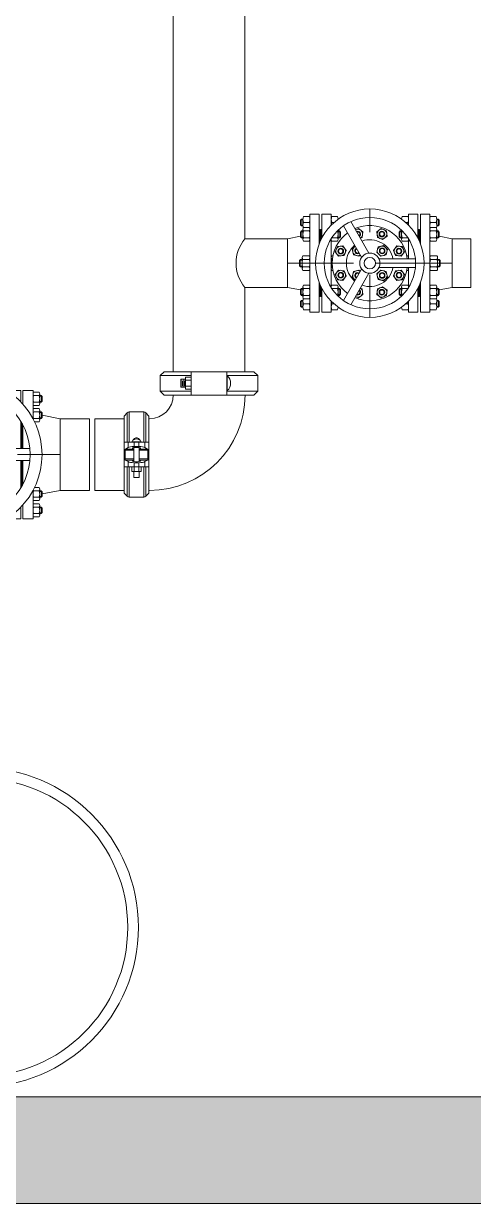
# Model space of a CAD drawing. Header units: millimetres. Extents: x 2085 to 2829, y 1347 to 1643.
# Drawn here: x 2158.811 to 2159.864, y 1602.838 to 1605.603 of the extents above; entities that cross this region are included whole.
import ezdxf

# ---------------------------------------------------------------- set-up
doc = ezdxf.new("R2010")
doc.units = ezdxf.units.MM
doc.linetypes.add('CENTER', pattern=[2, 1.25, -0.25, 0.25, -0.25])
doc.layers.get('0').update_dxf_attribs({"color": 251, "lineweight": 9})
for name, color, linetype, lineweight in [('00-GTI-Acoples', 251, 'Continuous', 13), ('A-BARANDAS', 251, 'Continuous', 9), ('A-ESTRUCTURA-HATCH', 251, 'Continuous', 13), ('A-ESTRUCTURA-PLACAS', 251, 'Continuous', 13), ('A-MUROS', 251, 'Continuous', 9), ('A-SANITARIOS', 251, 'Continuous', 13), ('ACCESORIOS Y VALVULAS', 251, 'Continuous', 13), ('EJES', 251, 'CENTER', 13)]:
    doc.layers.add(name, color=color, linetype=linetype, lineweight=lineweight)

# ---------------------------------------------------------------- blocks, each defined once
blk = doc.blocks.new('estructuras sotano 1')
at = {"layer": 'A-ESTRUCTURA-HATCH'}
h = blk.add_hatch(color=256, dxfattribs=at)
h.dxf.hatch_style = 1
h.paths.add_polyline_path([(18.94, 5.25), (19.19, 5.25), (19.19, 4.55), (18.94, 4.55)])
h.paths.add_polyline_path([(26.15, 5.25), (26.4, 5.25), (26.4, 4.55), (26.15, 4.55)])
h.paths.add_polyline_path([(26.15, 11.95), (26.4, 11.95), (26.4, 11.25), (26.15, 11.25)])
h.paths.add_polyline_path([(18.89, 11.95), (19.19, 11.95), (19.19, 11.25), (18.89, 11.25)])
h.paths.add_polyline_path([(11.43, 5.25), (11.98, 5.25), (11.98, 4.55), (11.43, 4.55)])
h.paths.add_polyline_path([(11.43, 11.95), (11.98, 11.95), (11.98, 11.25), (11.43, 11.25)])
h.paths.add_polyline_path([(4.22, 5.25), (4.47, 5.25), (4.47, 4.55), (4.22, 4.55)])
h.paths.add_polyline_path([(4.22, 11.95), (4.47, 11.95), (4.47, 11.25), (4.22, 11.25)])
h.paths.add_polyline_path([(18.89, 0.2499), (0, 0.25), (0, 0), (18.89, 0.0001)])
h.paths.add_polyline_path([(27.49, 0.25), (18.94, 0.25), (18.94, 0.0003), (27.49, 0.0004)])
h.paths.add_polyline_path([(15.265, 11.2494), (15.265, 13.45), (17.215, 13.4501), (17.215, 13.6), (15.015, 13.6), (15.015, 11.2494)])
h.paths.add_polyline_path([(19.165, 16.45), (18.94, 16.45), (15.015, 16.45), (15.015, 16.25), (18.915, 16.25), (18.915, 13.3), (19.165, 13.3)])
h.paths.add_polyline_path([(16.265, 11.3994), (17.2149, 11.3994), (17.2149, 11.2494), (16.265, 11.2494)], flags=17)
at = {"layer": 'A-ESTRUCTURA-PLACAS'}
blk.add_lwpolyline([(18.89, 0.2499), (0, 0.25), (0, 0), (18.89, 0.0001)], close=True, dxfattribs=at)
blk = doc.blocks.new('A$C59BA0E3C')
at = {"layer": 'A-BARANDAS', "ltscale": 0.5}
for points in [[(-0.3756, 0.4242), (-0.3756, 0.0004)], [(-0.3506, 0.4242), (-0.3506, 0.0004)], [(0.3494, 0.4242), (0.3494, 0.0004)], [(0.3744, 0.4242), (0.3744, 0.0004)]]:
    blk.add_lwpolyline(points, dxfattribs=at)
for radius in [0.375, 0.35]:
    blk.add_arc((-0.0006, 0.4242), radius, 0, 180, dxfattribs=at)
blk = doc.blocks.new('GATE VALVE 6 PLANTA')
at = {"layer": 'A-SANITARIOS', "linetype": 'CENTER'}
for p, q in [((0, -178), (0, 178)), ((-220.7, 0), (220.7, 0))]:
    blk.add_line(p, q, dxfattribs=at)
at = {"layer": 'A-SANITARIOS'}
for p, q in [((-172.8, 138.3), (-176.7, 138.3)), ((-176.7, 138.3), (-176.7, 123)), ((-172.8, 142.2), (-172.8, 119.1)), ((-158.4, 146), (-171.5, 146)), ((-171.5, 138.3), (-158.4, 138.3)), ((-133.4, 150.4), (-157.1, 150.4)), ((-157.1, 150.4), (-157.1, 83.7)), ((-157.1, 142.2), (-157.1, 119.1)), ((-133.4, 117.8), (-133.4, 150.4)), ((133.4, 117.8), (133.4, 150.4)), ((133.4, 150.4), (157.1, 150.4)), ((157.1, 150.4), (157.1, 83.7)), ((157.1, 142.2), (157.1, 119.1)), ((158.4, 146), (171.5, 146)), ((171.5, 138.3), (158.4, 138.3)), ((172.8, 142.2), (172.8, 119.1)), ((172.8, 138.3), (176.7, 138.3)), ((176.7, 138.3), (176.7, 123)), ((-172.8, 136.7), (-178.3, 136.7)), ((-178.3, 136.7), (-178.3, 124.6)), ((-172.8, 124.6), (-178.3, 124.6)), ((-172.8, 123), (-176.7, 123)), ((-171.5, 123), (-158.4, 123)), ((-158.4, 115.3), (-171.5, 115.3)), ((-96.2, 115.3), (-90.1, 115.3)), ((-88.8, 121.1), (-88.8, 119.1)), ((88.8, 121.1), (88.8, 119.1)), ((96.2, 115.3), (90.1, 115.3)), ((171.5, 123), (158.4, 123)), ((158.4, 115.3), (171.5, 115.3)), ((172.8, 136.7), (178.3, 136.7)), ((172.8, 124.6), (178.3, 124.6)), ((172.8, 123), (176.7, 123)), ((178.3, 136.7), (178.3, 124.6)), ((-178.3, 92), (-220.7, 84)), ((-220.7, 84), (-220.7, -84)), ((-172.8, 98.4), (-178.3, 98.4)), ((-178.3, 98.4), (-178.3, 86.3)), ((-172.8, 86.3), (-178.3, 86.3)), ((-172.8, 100.1), (-176.7, 100.1)), ((-176.7, 100.1), (-176.7, 84.7)), ((-172.8, 84.7), (-176.7, 84.7)), ((-172.8, 103.9), (-172.8, 80.9)), ((-158.4, 107.7), (-171.5, 107.7)), ((-171.5, 100.1), (-158.4, 100.1)), ((-171.5, 84.7), (-158.4, 84.7)), ((-157.1, 103.9), (-157.1, 83.7)), ((-104.5, 103.9), (-104.5, 80.9)), ((-103.2, 107.7), (-90.1, 107.7)), ((-90.1, 100.1), (-103.2, 100.1)), ((-90.1, 84.7), (-103.2, 84.7)), ((-88.8, 103.9), (-88.8, 80.9)), ((-88.8, 100.1), (-84.9, 100.1)), ((-88.8, 98.4), (-83.2, 98.4)), ((-88.8, 86.3), (-83.2, 86.3)), ((-88.8, 84.7), (-84.9, 84.7)), ((-84.9, 100.1), (-84.9, 84.7)), ((-83.2, 98.4), (-83.2, 86.3)), ((88.8, 98.4), (83.2, 98.4)), ((83.2, 98.4), (83.2, 86.3)), ((88.8, 86.3), (83.2, 86.3)), ((88.8, 100.1), (84.9, 100.1)), ((84.9, 100.1), (84.9, 84.7)), ((88.8, 84.7), (84.9, 84.7)), ((88.8, 103.9), (88.8, 80.9)), ((103.2, 107.7), (90.1, 107.7)), ((90.1, 100.1), (103.2, 100.1)), ((90.1, 84.7), (103.2, 84.7)), ((104.5, 103.9), (104.5, 80.9)), ((157.1, 103.9), (157.1, 83.7)), ((158.4, 107.7), (171.5, 107.7)), ((171.5, 100.1), (158.4, 100.1)), ((171.5, 84.7), (158.4, 84.7)), ((172.8, 103.9), (172.8, 80.9)), ((172.8, 100.1), (176.7, 100.1)), ((172.8, 98.4), (178.3, 98.4)), ((172.8, 86.3), (178.3, 86.3)), ((172.8, 84.7), (176.7, 84.7)), ((176.7, 100.1), (176.7, 84.7)), ((178.3, 98.4), (178.3, 86.3)), ((178.3, 92), (220.7, 84)), ((220.7, 84), (220.7, -84)), ((-160.7, 77), (-171.5, 77)), ((-133.4, 13.9), (-133.4, 68.9)), ((-103.2, 77), (-90.1, 77)), ((103.2, 77), (90.1, 77)), ((133.4, -68.9), (133.4, 68.9)), ((160.5, 77), (171.5, 77)), ((-101.4, 15.3), (-88.3, 15.3)), ((103.2, 15.3), (102.4, 15.3)), ((104.5, 11.5), (104.5, -11.5)), ((-133.4, -68.9), (-133.4, -13.9)), ((-101.4, -15.3), (-88.3, -15.3)), ((103.2, -15.3), (102.4, -15.3)), ((-172.8, -103.9), (-172.8, -80.9)), ((-160.5, -77), (-171.5, -77)), ((-104.5, -103.9), (-104.5, -80.9)), ((-103.2, -77), (-90.1, -77)), ((-88.8, -103.9), (-88.8, -80.9)), ((88.8, -103.9), (88.8, -80.9)), ((103.2, -77), (90.1, -77)), ((104.5, -103.9), (104.5, -80.9)), ((160.5, -77), (171.5, -77)), ((172.8, -103.9), (172.8, -80.9)), ((-178.3, -92), (-220.7, -84)), ((-172.8, -86.3), (-178.3, -86.3)), ((-178.3, -98.4), (-178.3, -86.3)), ((-172.8, -98.4), (-178.3, -98.4)), ((-172.8, -84.7), (-176.7, -84.7)), ((-176.7, -100.1), (-176.7, -84.7)), ((-172.8, -100.1), (-176.7, -100.1)), ((-172.7, -100.1), (-159.6, -100.1)), ((-171.5, -84.7), (-158.4, -84.7)), ((-158.4, -107.7), (-171.5, -107.7)), ((-157.1, -107.9), (-158.3, -107.6)), ((-157.1, -83.7), (-157.1, -150.4)), ((-157.1, -103.9), (-157.1, -83.7)), ((-90.1, -84.7), (-103.2, -84.7)), ((-90.1, -100.1), (-103.2, -100.1)), ((-103.2, -107.7), (-90.1, -107.7)), ((-88.8, -84.7), (-84.9, -84.7)), ((-88.8, -86.3), (-83.2, -86.3)), ((-88.8, -98.4), (-83.2, -98.4)), ((-88.8, -100.1), (-84.9, -100.1)), ((-84.9, -100.1), (-84.9, -84.7)), ((-83.2, -98.4), (-83.2, -86.3)), ((88.8, -86.3), (83.2, -86.3)), ((83.2, -98.4), (83.2, -86.3)), ((88.8, -98.4), (83.2, -98.4)), ((88.8, -84.7), (84.9, -84.7)), ((84.9, -100.1), (84.9, -84.7)), ((88.8, -100.1), (84.9, -100.1)), ((90.1, -84.7), (103.2, -84.7)), ((90.1, -100.1), (103.2, -100.1)), ((103.2, -107.7), (90.1, -107.7)), ((157.1, -83.7), (157.1, -150.4)), ((157.1, -103.9), (157.1, -83.7)), ((157.1, -107.9), (158.3, -107.6)), ((171.5, -84.7), (158.4, -84.7)), ((158.4, -107.7), (171.5, -107.7)), ((172.7, -100.1), (159.6, -100.1)), ((172.8, -84.7), (176.7, -84.7)), ((172.8, -86.3), (178.3, -86.3)), ((172.8, -98.4), (178.3, -98.4)), ((172.8, -100.1), (176.7, -100.1)), ((176.7, -100.1), (176.7, -84.7)), ((178.3, -92), (220.7, -84)), ((178.3, -98.4), (178.3, -86.3)), ((-172.8, -124.6), (-178.3, -124.6)), ((-178.3, -136.7), (-178.3, -124.6)), ((-172.8, -136.7), (-178.3, -136.7)), ((-172.8, -123), (-176.7, -123)), ((-176.7, -138.3), (-176.7, -123)), ((-172.8, -142.2), (-172.8, -119.1)), ((-158.4, -115.3), (-171.5, -115.3)), ((-171.5, -123), (-158.4, -123)), ((-157.1, -142.2), (-157.1, -119.1)), ((-133.4, -150.4), (-133.4, -117.8)), ((-96.2, -115.3), (-90.3, -115.3)), ((-89, -120.9), (-89, -119.1)), ((89, -120.9), (89, -119.1)), ((96.2, -115.3), (90.3, -115.3)), ((133.4, -150.4), (133.4, -117.8)), ((157.1, -142.2), (157.1, -119.1)), ((158.4, -115.3), (171.5, -115.3)), ((171.5, -123), (158.4, -123)), ((172.8, -142.2), (172.8, -119.1)), ((172.8, -123), (176.7, -123)), ((172.8, -124.6), (178.3, -124.6)), ((172.8, -136.7), (178.3, -136.7)), ((176.7, -138.3), (176.7, -123)), ((178.3, -136.7), (178.3, -124.6)), ((-172.8, -138.3), (-176.7, -138.3)), ((-171.5, -138.3), (-158.4, -138.3)), ((-158.4, -146), (-171.5, -146)), ((-157.1, -150.4), (-133.4, -150.4)), ((-128.1, -150.4), (-104.5, -150.4)), ((128.1, -150.4), (104.5, -150.4)), ((157.1, -150.4), (133.4, -150.4)), ((171.5, -138.3), (158.4, -138.3)), ((158.4, -146), (171.5, -146)), ((172.8, -138.3), (176.7, -138.3))]:
    blk.add_line(p, q, dxfattribs=at)
at = {"layer": 'A-SANITARIOS', "linetype": 'Continuous'}
for p, q in [((-131.7, 0), (-129.9, 0)), ((131.7, 0), (129.9, 0))]:
    blk.add_line(p, q, dxfattribs=at)
at = {"layer": 'A-SANITARIOS'}
for points in [[(-104.5, 144.1), (-104.5, 150.4), (-128.1, 150.4), (-128.1, 123.5)], [(104.5, 144.1), (104.5, 150.4), (128.1, 150.4), (128.1, 123.5)], [(-0.1, 27.7), (62.7, 136.4)], [(86.8, 122.5), (24, 13.8)], [(-158.3, 107.6), (-157.1, 107.9)], [(-104.5, 13.9), (-104.5, 107.8)], [(104.5, -107.8), (104.5, 107.8)], [(-131.7, 13.9), (-131.7, 72.2)], [(-129.9, 13.9), (-129.9, 75.3)], [(-128.1, 78.3), (-128.1, 13.9)], [(128.1, 78.3), (128.1, -78.3)], [(129.9, -75.3), (129.9, 75.3)], [(131.7, -72.2), (131.7, 72.2)], [(-149.5, 13.9), (-23.9, 13.9)], [(-23.9, -13.9), (-149.5, -13.9)], [(-131.7, -72.2), (-131.7, -13.9)], [(-129.9, -75.3), (-129.9, -13.9)], [(-128.1, -13.9), (-128.1, -78.3)], [(-104.5, -107.8), (-104.5, -13.9)], [(24, -13.8), (86.8, -122.5)], [(62.7, -136.4), (-0.1, -27.7)], [(-128.1, -123.5), (-128.1, -150.4)], [(128.1, -123.5), (128.1, -150.4)], [(-104.5, -150.4), (-104.5, -144.1)], [(104.5, -150.4), (104.5, -144.1)]]:
    blk.add_lwpolyline(points, dxfattribs=at)
at = {"layer": 'A-SANITARIOS', "linetype": 'Continuous'}
for points in [[(-18.7, 85.3), (-30.9, 94.6), (-45.1, 88.8), (-47.1, 73.5), (-34.9, 64.2), (-20.7, 70.1)], [(-73.5, 47.1), (-88.8, 45.1), (-94.6, 30.9), (-85.3, 18.7), (-70.1, 20.7), (-64.2, 34.9)], [(-22.7, 44.4), (-37.6, 48.4), (-48.4, 37.6), (-44.4, 22.7), (-29.6, 18.8), (-18.8, 29.6)], [(85.3, 18.7), (94.6, 30.9), (88.8, 45.1), (73.5, 47.1), (64.2, 34.9), (70.1, 20.7)], [(-85.3, -18.7), (-94.6, -30.9), (-88.8, -45.1), (-73.5, -47.1), (-64.2, -34.9), (-70.1, -20.7)], [(-44.4, -22.7), (-48.4, -37.6), (-37.6, -48.4), (-22.7, -44.4), (-18.8, -29.6), (-29.6, -18.8)], [(73.5, -47.1), (88.8, -45.1), (94.6, -30.9), (85.3, -18.7), (70.1, -20.7), (64.2, -34.9)], [(-47.1, -73.5), (-45.1, -88.8), (-30.9, -94.6), (-18.7, -85.3), (-20.7, -70.1), (-34.9, -64.2)]]:
    blk.add_lwpolyline(points, close=True, dxfattribs=at)
for points in [[(37.1, 92.1), (30.9, 94.6), (18.7, 85.3), (20.7, 70.1), (23.7, 68.9)], [(27.9, 20.5), (29.6, 18.8), (44.4, 22.7), (48.4, 37.6), (41.7, 44.3)], [(41.7, -44.3), (48.4, -37.6), (44.4, -22.7), (29.6, -18.8), (27.9, -20.5)], [(23.7, -68.9), (20.7, -70.1), (18.7, -85.3), (30.9, -94.6), (37.1, -92.1)]]:
    blk.add_lwpolyline(points, dxfattribs=at)
for centre, radius in [((0, 0), 178), ((0, 0), 150.1), ((-32.9, 79.4), 13.3), ((-32.9, 79.4), 7.67), ((-32.9, 79.4), 6.04), ((-79.4, 32.9), 13.3), ((-79.4, 32.9), 7.67), ((-79.4, 32.9), 6.04), ((-33.6, 33.6), 13.3), ((-33.6, 33.6), 7.67), ((-33.6, 33.6), 6.04), ((0, 0), 27.7), ((79.4, 32.9), 13.3), ((79.4, 32.9), 7.67), ((79.4, 32.9), 6.04), ((0, 0), 15.8), ((-79.4, -32.9), 13.3), ((-79.4, -32.9), 7.67), ((-79.4, -32.9), 6.04), ((-33.6, -33.6), 13.3), ((-33.6, -33.6), 7.67), ((-33.6, -33.6), 6.04), ((79.4, -32.9), 13.3), ((79.4, -32.9), 7.67), ((79.4, -32.9), 6.04), ((-32.9, -79.4), 13.3), ((-32.9, -79.4), 7.67), ((-32.9, -79.4), 6.04)]:
    blk.add_circle(centre, radius, dxfattribs=at)
at = {"layer": 'A-SANITARIOS'}
for centre, radius, start, end in [((-166.5, 142.2), 6.25, 142.1211, 217.8789), ((-149.8, 130.7), 23, 160.5288, 199.4712), ((-163.3, 142.2), 6.25, 322.1211, 37.8789), ((-180.1, 130.7), 23, 340.5288, 19.4712), ((163.3, 142.2), 6.25, 142.1211, 217.8789), ((180.1, 130.7), 23, 160.5288, 199.4712), ((166.5, 142.2), 6.25, 322.1211, 37.8789), ((149.8, 130.7), 23, 340.5288, 19.4712), ((-166.5, 119.1), 6.25, 142.1211, 217.8789), ((-163.3, 119.1), 6.25, 322.1211, 37.8789), ((-95, 119.1), 6.25, 322.1211, 16.4794), ((95, 119.1), 6.25, 163.5206, 217.8789), ((163.3, 119.1), 6.25, 142.1211, 217.8789), ((166.5, 119.1), 6.25, 322.1211, 37.8789), ((-166.5, 103.9), 6.25, 142.1211, 217.8789), ((-149.8, 92.4), 23, 160.5288, 199.4712), ((-166.5, 80.9), 6.25, 142.1211, 217.8789), ((-163.3, 103.9), 6.25, 322.1211, 37.8789), ((-180.1, 92.4), 23, 340.5288, 19.4712), ((-163.3, 80.9), 6.25, 20.0188, 37.8789), ((-98.2, 103.9), 6.25, 142.1211, 217.8789), ((-81.5, 92.4), 23, 160.5288, 199.4712), ((-98.2, 80.9), 6.25, 142.1211, 217.8789), ((-95, 103.9), 6.25, 322.1211, 37.8789), ((-111.8, 92.4), 23, 340.5288, 19.4712), ((-95, 80.9), 6.25, 322.1211, 37.8789), ((95, 103.9), 6.25, 142.1211, 217.8789), ((111.8, 92.4), 23, 160.5288, 199.4712), ((95, 80.9), 6.25, 142.1211, 217.8789), ((98.2, 103.9), 6.25, 322.1211, 37.8789), ((81.5, 92.4), 23, 340.5288, 19.4712), ((98.2, 80.9), 6.25, 322.1211, 37.8789), ((163.3, 103.9), 6.25, 142.1211, 217.8789), ((180.1, 92.4), 23, 160.5288, 199.4712), ((163.3, 80.9), 6.25, 142.1211, 159.9812), ((166.5, 103.9), 6.25, 322.1211, 37.8789), ((149.8, 92.4), 23, 340.5288, 19.4712), ((166.5, 80.9), 6.25, 322.1211, 37.8789), ((-96.5, 11.5), 6.25, 142.1211, 157.2418), ((-93.3, 11.5), 6.25, 22.7582, 37.8789), ((98.2, 11.5), 6.25, 322.1211, 37.8789), ((81.5, 0), 23, 340.5288, 19.4712), ((-96.5, -11.5), 6.25, 202.7582, 217.8789), ((-93.3, -11.5), 6.25, 322.1211, 337.2418), ((98.2, -11.5), 6.25, 322.1211, 37.8789), ((-166.5, -80.9), 6.25, 142.1211, 217.8789), ((-98.2, -80.9), 6.25, 142.1211, 217.8789), ((-95, -80.9), 6.25, 322.1211, 37.8789), ((95, -80.9), 6.25, 142.1211, 217.8789), ((98.2, -80.9), 6.25, 322.1211, 37.8789), ((166.5, -80.9), 6.25, 322.1211, 37.8789), ((-149.8, -92.4), 23, 160.5288, 199.4712), ((-166.5, -103.9), 6.25, 142.1211, 217.8789), ((-163.3, -80.9), 6.25, 322.1211, 339.9812), ((-180.1, -92.4), 23, 340.5288, 19.4712), ((-163.3, -103.9), 6.25, 322.1211, 37.8789), ((-81.5, -92.4), 23, 160.5288, 199.4712), ((-98.2, -103.9), 6.25, 142.1211, 217.8789), ((-111.8, -92.4), 23, 340.5288, 19.4712), ((-95, -103.9), 6.25, 322.1211, 37.8789), ((111.8, -92.4), 23, 160.5288, 199.4712), ((95, -103.9), 6.25, 142.1211, 217.8789), ((81.5, -92.4), 23, 340.5288, 19.4712), ((98.2, -103.9), 6.25, 322.1211, 37.8789), ((180.1, -92.4), 23, 160.5288, 199.4712), ((163.3, -103.9), 6.25, 142.1211, 217.8789), ((163.3, -80.9), 6.25, 200.0188, 217.8789), ((149.8, -92.4), 23, 340.5288, 19.4712), ((166.5, -103.9), 6.25, 322.1211, 37.8789), ((-166.5, -119.1), 6.25, 142.1211, 217.8789), ((-149.8, -130.7), 23, 160.5288, 199.4712), ((-163.3, -119.1), 6.25, 322.1211, 37.8789), ((-180.1, -130.7), 23, 340.5288, 19.4712), ((-95.3, -119.1), 6.25, 344.9642, 37.8789), ((95.3, -119.1), 6.25, 142.1211, 195.0358), ((163.3, -119.1), 6.25, 142.1211, 217.8789), ((180.1, -130.7), 23, 160.5288, 199.4712), ((166.5, -119.1), 6.25, 322.1211, 37.8789), ((149.8, -130.7), 23, 340.5288, 19.4712), ((-166.5, -142.2), 6.25, 142.1211, 217.8789), ((-163.3, -142.2), 6.25, 322.1211, 37.8789), ((163.3, -142.2), 6.25, 142.1211, 217.8789), ((166.5, -142.2), 6.25, 322.1211, 37.8789)]:
    blk.add_arc(centre, radius, start, end, dxfattribs=at)
at = {"layer": 'A-SANITARIOS', "linetype": 'Continuous'}
for centre, radius, start, end in [((0, 0), 125.8, 66.3566, 131.4219), ((0, 0), 102.9, 67.7807, 171.7522), ((32.9, 79.4), 13.3, 71.7517, 228.2483), ((32.9, 79.4), 7.67, 80.6567, 219.3433), ((32.9, 79.4), 6.04, 86.6452, 213.3548), ((0, 0), 125.8, 48.5781, 53.6434), ((0, 0), 64.2, 72.5334, 167.4666), ((0, 0), 103.5, 308.2383, 51.7617), ((33.6, 33.6), 13.3, 247.0629, 52.9371), ((33.6, 33.6), 7.67, 252.2965, 47.7035), ((33.6, 33.6), 6.04, 255.7086, 44.2914), ((0, 0), 64.2, 312.5334, 47.4666), ((0, 0.1), 102.9, 188.2249, 292.2044), ((0, 0), 64.2, 192.5334, 287.4666), ((33.6, -33.6), 13.3, 307.0629, 112.9371), ((33.6, -33.6), 7.67, 312.2965, 107.7035), ((33.6, -33.6), 6.04, 315.7086, 104.2914), ((32.9, -79.4), 13.3, 131.7517, 288.2483), ((32.9, -79.4), 7.67, 140.6567, 279.3433), ((32.9, -79.4), 6.04, 146.6452, 273.3548), ((0, 0), 125.8, 228.5781, 293.6434), ((0, 0), 125.8, 306.3566, 311.4219)]:
    blk.add_arc(centre, radius, start, end, dxfattribs=at)
at = {"layer": 'A-SANITARIOS', "linetype": 'CENTER', "ltscale": 3}
blk.add_arc((0, 0), 86, 189.3239, 290.6761, dxfattribs=at)
blk = doc.blocks.new('A$C6654a9ea')
at = {"layer": '00-GTI-Acoples', "linetype": 'Continuous', "lineweight": 0, "extrusion": (-7.50251e-16, -1, 2.22045e-16)}
for p, q in [((-28.6, 90.2), (-21.8, 97.8)), ((-28.6, 28.7), (-28.6, 90.2)), ((-17.1, 28.7), (-17.1, 99.9)), ((-17.1, 99.9), (17.1, 99.9)), ((17.1, 28.7), (17.1, 99.9)), ((28.6, 90.2), (21.8, 97.8)), ((28.6, 28.7), (28.6, 90.2)), ((-28.6, 28.7), (-19.8, 28.7)), ((-28.6, -28.7), (-28.6, 28.7)), ((-19.8, 28.7), (-19.8, 16.6)), ((-19.8, 28.7), (-5.8, 28.7)), ((-5.8, 19), (-5.8, 28.7)), ((-5.8, 28.7), (5.8, 28.7)), ((5.8, 28.7), (5.8, 19)), ((5.8, 28.7), (19.8, 28.7)), ((19.8, 16.6), (19.8, 28.7)), ((19.8, 28.7), (28.6, 28.7)), ((28.6, -28.7), (28.6, 28.7)), ((-26.5, -10.1), (-26.5, 10.1)), ((-25.5, 13), (-19.8, 16.6)), ((-5.8, 19), (5.8, 19)), ((2.3, 16.9), (-2.3, 16.9)), ((19.8, 16.6), (25.5, 13)), ((26.5, 10.1), (26.5, -10.1)), ((-19.8, -16.6), (-25.5, -13)), ((-19.8, -16.6), (-19.8, -28.7)), ((5.8, -19), (-5.8, -19)), ((-5.8, -28.7), (-5.8, -19)), ((-2.3, -16.9), (2.3, -16.9)), ((5.8, -19), (5.8, -28.7)), ((25.5, -13), (19.8, -16.6)), ((19.8, -28.7), (19.8, -16.6)), ((-19.8, -28.7), (-28.6, -28.7)), ((-28.6, -90.2), (-28.6, -28.7)), ((-5.8, -28.7), (-19.8, -28.7)), ((-17.1, -99.9), (-17.1, -28.7)), ((5.8, -28.7), (-5.8, -28.7)), ((19.8, -28.7), (5.8, -28.7)), ((17.1, -99.9), (17.1, -28.7)), ((28.6, -28.7), (19.8, -28.7)), ((28.6, -90.2), (28.6, -28.7)), ((-28.6, -90.2), (-21.8, -97.8)), ((-17.1, -99.9), (17.1, -99.9)), ((28.6, -90.2), (21.8, -97.8))]:
    blk.add_line(p, q, dxfattribs=at)
at = {"layer": '00-GTI-Acoples', "extrusion": (-7.50251e-16, -1, 2.22045e-16)}
for p, q in [((-21.8, 28.7), (-21.8, 97.8)), ((21.8, 28.7), (21.8, 97.8)), ((-11, 28.7), (-11, 39.8)), ((-5.5, 39.8), (-11, 39.8)), ((-6.3, 53.8), (6.4, 53.8)), ((-6.3, 53.8), (-6.3, 39.8)), ((-5.5, 28.7), (-5.5, 39.8)), ((5.5, 39.8), (-5.5, 39.8)), ((5.5, 28.7), (5.5, 39.8)), ((11, 39.8), (5.5, 39.8)), ((6.4, 53.8), (6.4, 39.8)), ((11, 28.7), (11, 39.8)), ((-26.5, 10.1), (-6.3, 10.1)), ((-6.3, 13), (-25.5, 13)), ((-6.3, 16.6), (-6.3, -16.6)), ((6.4, 16.6), (6.4, -16.6)), ((25.5, 13), (6.4, 13)), ((6.4, 10.1), (26.5, 10.1)), ((-6.3, -10.1), (-26.5, -10.1)), ((-25.5, -13), (-6.3, -13)), ((26.5, -10.1), (6.4, -10.1)), ((6.4, -13), (25.5, -13)), ((-21.8, -97.8), (-21.8, -28.7)), ((-11.1, -28.7), (-11.1, -30.2)), ((-11.1, -30.2), (11.1, -30.2)), ((11.1, -28.7), (11.1, -30.2)), ((21.8, -97.8), (21.8, -28.7))]:
    blk.add_line(p, q, dxfattribs=at)
at = {"layer": '00-GTI-Acoples', "linetype": 'Continuous', "lineweight": 0, "extrusion": (-1.66589e-31, -2.22045e-16, -1)}
for centre, start, end in [((17.1, 93.6), 41.4483, 90), ((-17.1, 93.6), 90, 138.5517), ((17.1, -93.6), 270, 318.5517), ((-17.1, -93.6), 221.4483, 270)]:
    blk.add_arc(centre, 6.35, start, end, dxfattribs=at)
at = {"layer": '00-GTI-Acoples', "extrusion": (-1.66589e-31, -2.22045e-16, -1)}
blk.add_arc((0, -23.8), 12.8, 210.1161, 329.8839, dxfattribs=at)
at = {"layer": '00-GTI-Acoples', "linetype": 'Continuous', "lineweight": 0}
for centre, major_axis, ratio, start_param, end_param in [((-25.2, 10.1), (0, -3.05), 0.42735, -2.879793, -1.570796), ((-2.3, 15), (-7.3, 0), 0.267949, -1.570796, 0.991033), ((2.3, 15), (7.3, 0), 0.267949, -0.991033, 1.570796), ((25.2, 10.1), (0, 3.05), 0.42735, -1.570796, -0.261799), ((-25.2, -10.1), (0, -3.05), 0.42735, -1.570796, -0.261799), ((-2.3, -15), (7.3, 0), 0.267949, -4.132625, -1.570796), ((2.3, -15), (-7.3, 0), 0.267949, -4.712389, -2.15056), ((25.2, -10.1), (0, 3.05), 0.42735, -2.879793, -1.570796)]:
    blk.add_ellipse(centre, major_axis=major_axis, ratio=ratio, start_param=start_param, end_param=end_param, dxfattribs=at)
at = {"layer": '00-GTI-Acoples', "linetype": 'Continuous', "lineweight": 0, "extrusion": (-1.66589e-31, -2.22045e-16, -1)}
for centre, major_axis, start_param, end_param in [((-5.8, 15), (15.2, 0), -2.737733, -1.570796), ((5.8, 15), (15.2, 0), -1.570796, -0.40386), ((-5.8, -15), (-15.2, 0), -1.570796, -0.40386), ((5.8, -15), (-15.2, 0), -2.737733, -1.570796)]:
    blk.add_ellipse(centre, major_axis=major_axis, ratio=0.267949, start_param=start_param, end_param=end_param, dxfattribs=at)
at = {"layer": '00-GTI-Acoples'}
blk.add_open_spline([(8.9, -33.1), (8.1, -34.3), (7.2, -35.5), (5.4, -37.2), (4.4, -37.9), (2.3, -38.9), (1.1, -39.2), (-1.1, -39.2), (-2.3, -38.9), (-4.4, -37.9), (-5.4, -37.2), (-7.2, -35.5), (-8.1, -34.3), (-8.9, -33.1)], degree=3, knots=[1.492026, 1.492026, 1.492026, 1.492026, 1.940999, 1.940999, 2.277967, 2.277967, 2.614935, 2.614935, 2.951903, 2.951903, 3.288872, 3.288872, 3.737845, 3.737845, 3.737845, 3.737845], dxfattribs=at)
blk = doc.blocks.new('A$C363a55df')
at = {"layer": '00-GTI-Acoples', "linetype": 'Continuous', "lineweight": 0, "extrusion": (3.83476e-17, -1, 0)}
for p, q in [((-27.1, 105), (-18.4, 114.3)), ((-18.4, 41.9), (-18.4, 114.3)), ((18.4, 114.3), (-18.4, 114.3)), ((18.4, 41.9), (18.4, 114.3)), ((27.1, 105), (18.4, 114.3)), ((-27.1, 41.9), (-27.1, 105)), ((27.1, 41.9), (27.1, 105)), ((-9, 66), (0.5, 66)), ((-9, 55.1), (-9, 66)), ((0.5, 66), (10, 66)), ((10, 55.1), (10, 66)), ((-27.1, 41.9), (-27.1, 21.6)), ((-25.4, 41.9), (-27.1, 41.9)), ((-6.4, 41.9), (-25.4, 41.9)), ((-13.8, 41.9), (-13.8, 55.1)), ((-13.8, 55.1), (-6.7, 55.1)), ((-6.7, 41.9), (-6.7, 55.1)), ((-6.7, 55.1), (7.7, 55.1)), ((7.4, 41.9), (-6.4, 41.9)), ((26.4, 41.9), (7.4, 41.9)), ((7.7, 41.9), (7.7, 55.1)), ((7.7, 55.1), (14.9, 55.1)), ((14.9, 41.9), (14.9, 55.1)), ((27.1, 41.9), (26.4, 41.9)), ((27.1, 41.9), (27.1, 21.6)), ((-27.1, -21.6), (-27.1, 21.6)), ((27.1, -21.6), (27.1, 21.6)), ((-27.1, -21.6), (-27.1, -41.9)), ((27.1, -21.6), (27.1, -41.9)), ((-27.1, -41.9), (-25.4, -41.9)), ((-27.1, -105), (-27.1, -41.9)), ((-25.4, -41.9), (-6.4, -41.9)), ((-18.4, -114.3), (-18.4, -41.9)), ((-16.8, -42.5), (-16.8, -41.9)), ((-16.8, -42.5), (17.8, -42.5)), ((-6.4, -41.9), (7.4, -41.9)), ((7.4, -41.9), (26.4, -41.9)), ((17.8, -42.5), (17.8, -41.9)), ((18.4, -114.3), (18.4, -41.9)), ((26.4, -41.9), (27.1, -41.9)), ((27.1, -105), (27.1, -41.9)), ((-27.1, -105), (-18.4, -114.3)), ((27.1, -105), (18.4, -114.3)), ((18.4, -114.3), (-18.4, -114.3))]:
    blk.add_line(p, q, dxfattribs=at)
at = {"layer": '00-GTI-Acoples', "linetype": 'Continuous', "lineweight": 0}
for p, q in [((-27.1, 103.1), (-27.1, -103.1)), ((27.1, 103.1), (27.1, -103.1)), ((10, 65.3), (-9, 65.3)), ((10, 59.5), (-9, 59.5)), ((6.5, 62.5), (-6, 62.5)), ((6.5, 56.7), (-6, 56.7))]:
    blk.add_line(p, q, dxfattribs=at)
blk.add_arc((0.5, -27.6), 22.9, 220.8756, 319.1244, dxfattribs=at)
blk = doc.blocks.new('VALV. DE COMP. 4 PLANTA 150# R.F.')
at = {"linetype": 'CENTER', "ltscale": 3}
for p, q in [((0, -127), (0, 127)), ((-192.5, 0), (-116.5, 0)), ((-114.5, 0), (114.5, 0)), ((-38.5, 0), (-114.5, 0)), ((38.5, 0), (114.5, 0)), ((192.5, 0), (116.5, 0))]:
    blk.add_line(p, q, dxfattribs=at)
at = {"layer": 'ACCESORIOS Y VALVULAS'}
for p, q in [((-118.5, 114.5), (-140.5, 114.5)), ((-140.5, 114.5), (-140.5, -114.5)), ((-118.5, 45.7), (-118.5, 114.5)), ((-112.5, 58.9), (-112.5, 114.5)), ((-112.5, 114.5), (-90.5, 114.5)), ((-90.5, 114.5), (-90.5, 89.1)), ((112.5, 114.5), (90.5, 114.5)), ((90.5, 114.5), (90.5, 89.1)), ((112.5, 58.9), (112.5, 114.5)), ((118.5, 45.7), (118.5, 114.5)), ((118.5, 114.5), (140.5, 114.5)), ((140.5, 114.5), (140.5, -114.5)), ((-156.7, 101.7), (-162.5, 101.7)), ((-162.5, 101.7), (-162.5, 89.3)), ((-156.7, 89.3), (-162.5, 89.3)), ((-156.7, 103.4), (-160.8, 103.4)), ((-160.8, 103.4), (-160.8, 87.6)), ((-156.7, 87.6), (-160.8, 87.6)), ((-156.7, 102.4), (-156.7, 88.6)), ((-141.9, 109.2), (-155.4, 109.2)), ((-155.4, 95.5), (-141.9, 95.5)), ((-141.9, 83.4), (-155.4, 83.4)), ((-140.5, 107.4), (-140.5, 83.6)), ((-90.5, 107.4), (-90.5, 89.1)), ((-89.1, 109.2), (-75.6, 109.2)), ((-83.7, 95.5), (-89.1, 95.5)), ((-74.3, 103.4), (-73.7, 103.4)), ((74.3, 103.4), (73.7, 103.4)), ((89.1, 109.2), (75.6, 109.2)), ((83.7, 95.5), (89.1, 95.5)), ((90.5, 107.4), (90.5, 89.1)), ((140.5, 107.4), (140.5, 83.6)), ((141.9, 109.2), (155.4, 109.2)), ((155.4, 95.5), (141.9, 95.5)), ((141.9, 83.4), (155.4, 83.4)), ((156.7, 103.4), (160.8, 103.4)), ((156.7, 102.4), (156.7, 88.6)), ((156.7, 101.7), (162.5, 101.7)), ((156.7, 89.3), (162.5, 89.3)), ((156.7, 87.6), (160.8, 87.6)), ((160.8, 103.4), (160.8, 87.6)), ((162.5, 101.7), (162.5, 89.3)), ((-156.7, 73.8), (-162.5, 73.8)), ((-162.5, 73.8), (-162.5, 61.3)), ((-156.7, 61.3), (-162.5, 61.3)), ((-156.7, 75.5), (-160.8, 75.5)), ((-160.8, 75.5), (-160.8, 59.6)), ((-156.7, 59.6), (-160.8, 59.6)), ((-156.7, 79.4), (-156.7, 55.6)), ((-155.4, 75.5), (-141.9, 75.5)), ((-155.4, 59.6), (-141.9, 59.6)), ((-140.5, 79.4), (-140.5, 55.6)), ((-90.5, 57.3), (-90.5, 9.9)), ((-90.5, 57.3), (-90.5, 55.6)), ((-75.6, 59.6), (-89, 59.6)), ((-75.6, 75.5), (-76, 75.5)), ((-74.3, 77.2), (-74.3, 55.6)), ((-74.3, 75.5), (-70.2, 75.5)), ((-74.3, 73.8), (-68.5, 73.8)), ((-74.3, 61.3), (-68.5, 61.3)), ((-74.3, 59.6), (-70.2, 59.6)), ((-70.2, 75.5), (-70.2, 59.6)), ((-68.5, 73.8), (-68.5, 61.3)), ((74.3, 73.8), (68.5, 73.8)), ((68.5, 73.8), (68.5, 61.3)), ((74.3, 61.3), (68.5, 61.3)), ((74.3, 75.5), (70.2, 75.5)), ((70.2, 75.5), (70.2, 59.6)), ((74.3, 59.6), (70.2, 59.6)), ((74.3, 77.2), (74.3, 55.6)), ((75.6, 75.5), (76, 75.5)), ((75.6, 59.6), (89, 59.6)), ((90.5, 57.3), (90.5, -57.3)), ((90.5, 57.3), (90.5, 55.6)), ((140.5, 79.4), (140.5, 55.6)), ((155.4, 75.5), (141.9, 75.5)), ((155.4, 59.6), (141.9, 59.6)), ((156.7, 79.4), (156.7, 55.6)), ((156.7, 75.5), (160.8, 75.5)), ((156.7, 73.8), (162.5, 73.8)), ((156.7, 61.3), (162.5, 61.3)), ((156.7, 59.6), (160.8, 59.6)), ((160.8, 75.5), (160.8, 59.6)), ((162.5, 73.8), (162.5, 61.3)), ((-141.9, 51.7), (-155.4, 51.7)), ((-89.1, 51.7), (-75.6, 51.7)), ((89.1, 51.7), (75.6, 51.7)), ((141.9, 51.7), (155.4, 51.7)), ((-158.4, 6.9), (-164.7, 6.9)), ((-164.7, 6.9), (-164.7, -6.9)), ((-158.4, 8.8), (-162.9, 8.8)), ((-162.9, 8.8), (-162.9, -8.8)), ((-158.4, 13.1), (-158.4, -13.1)), ((-142, 17.5), (-156.9, 17.5)), ((-156.9, 8.8), (-142, 8.8)), ((-140.5, 13.1), (-140.5, -13.1)), ((-90.5, 13.1), (-90.5, 9.9)), ((-89, 17.5), (-86.5, 17.5)), ((89, 17.5), (86.5, 17.5)), ((87.8, 8.8), (89, 8.8)), ((90.5, 13.1), (90.5, -13.1)), ((140.5, 13.1), (140.5, -13.1)), ((142, 17.5), (156.9, 17.5)), ((156.9, 8.8), (142, 8.8)), ((158.4, 13.1), (158.4, -13.1)), ((158.4, 8.8), (162.9, 8.8)), ((158.4, 6.9), (164.7, 6.9)), ((162.9, 8.8), (162.9, -8.8)), ((164.7, 6.9), (164.7, -6.9)), ((-158.4, -6.9), (-164.7, -6.9)), ((-158.4, -8.8), (-162.9, -8.8)), ((-156.9, -8.8), (-142, -8.8)), ((-142, -17.5), (-156.9, -17.5)), ((-90.5, -9.9), (-90.5, -57.3)), ((-90.5, -9.9), (-90.5, -13.1)), ((-89, -17.5), (-86.5, -17.5)), ((89, -17.5), (86.5, -17.5)), ((87.8, -8.8), (89, -8.8)), ((156.9, -8.8), (142, -8.8)), ((142, -17.5), (156.9, -17.5)), ((158.4, -6.9), (164.7, -6.9)), ((158.4, -8.8), (162.9, -8.8)), ((-141.9, -51.7), (-155.4, -51.7)), ((-118.5, -114.5), (-118.5, -45.7)), ((-89.1, -51.7), (-75.6, -51.7)), ((89.1, -51.7), (75.6, -51.7)), ((118.5, -114.5), (118.5, -45.7)), ((141.9, -51.7), (155.4, -51.7)), ((-156.7, -61.3), (-162.5, -61.3)), ((-162.5, -73.8), (-162.5, -61.3)), ((-156.7, -73.8), (-162.5, -73.8)), ((-156.7, -59.6), (-160.8, -59.6)), ((-160.8, -75.5), (-160.8, -59.6)), ((-156.7, -75.5), (-160.8, -75.5)), ((-156.7, -79.4), (-156.7, -55.6)), ((-155.4, -59.6), (-141.9, -59.6)), ((-155.4, -75.5), (-141.9, -75.5)), ((-140.5, -79.4), (-140.5, -55.6)), ((-118.5, -78.5), (-116.5, -78.5)), ((-112.5, -78.5), (-114.5, -78.5)), ((-112.5, -114.5), (-112.5, -58.9)), ((-90.5, -57.3), (-90.5, -55.6)), ((-75.6, -59.6), (-89, -59.6)), ((-75.6, -75.5), (-76, -75.5)), ((-74.3, -77.2), (-74.3, -55.6)), ((-74.3, -59.6), (-70.2, -59.6)), ((-74.3, -61.3), (-68.5, -61.3)), ((-74.3, -73.8), (-68.5, -73.8)), ((-74.3, -75.5), (-70.2, -75.5)), ((-70.2, -75.5), (-70.2, -59.6)), ((-68.5, -73.8), (-68.5, -61.3)), ((74.3, -61.3), (68.5, -61.3)), ((68.5, -73.8), (68.5, -61.3)), ((74.3, -73.8), (68.5, -73.8)), ((74.3, -59.6), (70.2, -59.6)), ((70.2, -75.5), (70.2, -59.6)), ((74.3, -75.5), (70.2, -75.5)), ((74.3, -77.2), (74.3, -55.6)), ((75.6, -59.6), (89, -59.6)), ((75.6, -75.5), (76, -75.5)), ((90.5, -57.3), (90.5, -55.6)), ((112.5, -114.5), (112.5, -58.9)), ((112.5, -78.5), (114.5, -78.5)), ((118.5, -78.5), (116.5, -78.5)), ((140.5, -79.4), (140.5, -55.6)), ((155.4, -59.6), (141.9, -59.6)), ((155.4, -75.5), (141.9, -75.5)), ((156.7, -79.4), (156.7, -55.6)), ((156.7, -59.6), (160.8, -59.6)), ((156.7, -61.3), (162.5, -61.3)), ((156.7, -73.8), (162.5, -73.8)), ((156.7, -75.5), (160.8, -75.5)), ((160.8, -75.5), (160.8, -59.6)), ((162.5, -73.8), (162.5, -61.3)), ((-156.7, -89.3), (-162.5, -89.3)), ((-162.5, -101.7), (-162.5, -89.3)), ((-156.7, -101.7), (-162.5, -101.7)), ((-156.7, -87.6), (-160.8, -87.6)), ((-160.8, -103.4), (-160.8, -87.6)), ((-156.7, -103.4), (-160.8, -103.4)), ((-156.7, -102.4), (-156.7, -88.6)), ((-141.9, -83.4), (-155.4, -83.4)), ((-155.4, -95.5), (-141.9, -95.5)), ((-141.9, -109.2), (-155.4, -109.2)), ((-140.5, -107.4), (-140.5, -83.6)), ((-90.5, -89.1), (-90.5, -114.5)), ((-90.5, -107.4), (-90.5, -89.1)), ((-83.7, -95.5), (-89.1, -95.5)), ((-89.1, -109.2), (-75.6, -109.2)), ((-74.3, -103.4), (-73.7, -103.4)), ((74.3, -103.4), (73.7, -103.4)), ((89.1, -109.2), (75.6, -109.2)), ((83.7, -95.5), (89.1, -95.5)), ((90.5, -89.1), (90.5, -114.5)), ((90.5, -107.4), (90.5, -89.1)), ((140.5, -107.4), (140.5, -83.6)), ((141.9, -83.4), (155.4, -83.4)), ((155.4, -95.5), (141.9, -95.5)), ((141.9, -109.2), (155.4, -109.2)), ((156.7, -87.6), (160.8, -87.6)), ((156.7, -102.4), (156.7, -88.6)), ((156.7, -89.3), (162.5, -89.3)), ((156.7, -101.7), (162.5, -101.7)), ((156.7, -103.4), (160.8, -103.4)), ((160.8, -103.4), (160.8, -87.6)), ((162.5, -101.7), (162.5, -89.3)), ((-140.5, -114.5), (-118.5, -114.5)), ((-90.5, -114.5), (-112.5, -114.5)), ((90.5, -114.5), (112.5, -114.5)), ((140.5, -114.5), (118.5, -114.5))]:
    blk.add_line(p, q, dxfattribs=at)
at = {"layer": 'ACCESORIOS Y VALVULAS', "linetype": 'Continuous'}
blk.add_line((112.9, 0), (111.4, 0), dxfattribs=at)
at = {"layer": 'ACCESORIOS Y VALVULAS'}
for points in [[(2.2, 23.6), (44.7, 97.3)], [(61.9, 87.4), (19.4, 13.7)], [(-192.5, 0), (-192.5, 57), (-192.5, 57), (-162.5, 62.9)], [(-116.5, 50.6), (-116.5, 78.5), (-118.5, 78.5)], [(-114.5, 54.9), (-114.5, 78.5), (-112.5, 78.5)], [(114.5, 54.9), (114.5, 78.5), (112.5, 78.5)], [(116.5, 50.6), (116.5, 78.5), (118.5, 78.5)], [(192.5, 0), (192.5, 57), (192.5, 57), (162.5, 62.9)], [(-192.5, 0), (-192.5, -57), (-192.5, -57), (-162.5, -62.9)], [(-106.7, 9.9), (-21.6, 9.9)], [(192.5, 0), (192.5, -57), (192.5, -57), (162.5, -62.9)], [(-21.6, -9.9), (-106.7, -9.9)], [(44.7, -97.3), (2.2, -23.6)], [(19.4, -13.7), (61.9, -87.4)], [(-116.5, -78.5), (-116.5, -50.6)], [(-114.5, -78.5), (-114.5, -54.9)], [(114.5, -78.5), (114.5, -54.9)], [(116.5, -78.5), (116.5, -50.6)]]:
    blk.add_lwpolyline(points, dxfattribs=at)
at = {"layer": 'ACCESORIOS Y VALVULAS', "linetype": 'Continuous'}
for points in [[(-16.1, 73.1), (-26.5, 81.2), (-38.7, 76.1), (-40.4, 63.1), (-29.9, 55.1), (-17.8, 60.1)], [(-63.1, 40.4), (-76.1, 38.7), (-81.2, 26.5), (-73.1, 16.1), (-60.1, 17.8), (-55.1, 29.9)], [(-19.5, 38.1), (-32.2, 41.5), (-41.5, 32.2), (-38.1, 19.5), (-25.4, 16.1), (-16.1, 25.4)], [(73.1, 16.1), (81.2, 26.5), (76.1, 38.7), (63.1, 40.4), (55.1, 29.9), (60.1, 17.8)], [(-73.1, -16.1), (-81.2, -26.5), (-76.1, -38.7), (-63.1, -40.4), (-55.1, -29.9), (-60.1, -17.8)], [(-38.1, -19.5), (-41.5, -32.2), (-32.2, -41.5), (-19.5, -38.1), (-16.1, -25.4), (-25.4, -16.1)], [(63.1, -40.4), (76.1, -38.7), (81.2, -26.5), (73.1, -16.1), (60.1, -17.8), (55.1, -29.9)], [(-40.4, -63.1), (-38.7, -76.1), (-26.5, -81.2), (-16.1, -73.1), (-17.8, -60.1), (-29.9, -55.1)]]:
    blk.add_lwpolyline(points, close=True, dxfattribs=at)
for points in [[(33.7, 78.2), (26.5, 81.2), (16.1, 73.1), (17.8, 60.1), (22.2, 58.3)], [(22.5, 19), (25.4, 16.1), (38.1, 19.5), (41.5, 32.2), (34.3, 39.5)], [(34.3, -39.5), (41.5, -32.2), (38.1, -19.5), (25.4, -16.1), (22.5, -19)], [(22.2, -58.3), (17.8, -60.1), (16.1, -73.1), (26.5, -81.2), (33.7, -78.2)]]:
    blk.add_lwpolyline(points, dxfattribs=at)
for centre, radius in [((0, 0), 127), ((0, 0), 107.1), ((-28.2, 68.1), 11.4), ((-28.2, 68.1), 6.58), ((-28.2, 68.1), 5.18), ((-68.1, 28.2), 11.4), ((-68.1, 28.2), 6.58), ((-68.1, 28.2), 5.18), ((-28.8, 28.8), 11.4), ((-28.8, 28.8), 6.58), ((-28.8, 28.8), 5.18), ((68.1, 28.2), 11.4), ((68.1, 28.2), 6.58), ((68.1, 28.2), 5.18), ((0, 0), 23.7), ((0, 0), 13.6), ((-68.1, -28.2), 11.4), ((-68.1, -28.2), 6.58), ((-68.1, -28.2), 5.18), ((-28.8, -28.8), 11.4), ((-28.8, -28.8), 6.58), ((-28.8, -28.8), 5.18), ((68.1, -28.2), 11.4), ((68.1, -28.2), 6.58), ((68.1, -28.2), 5.18), ((-28.2, -68.1), 11.4), ((-28.2, -68.1), 6.58), ((-28.2, -68.1), 5.18)]:
    blk.add_circle(centre, radius, dxfattribs=at)
at = {"layer": 'ACCESORIOS Y VALVULAS'}
for centre, radius, start, end in [((-138.7, 102.4), 18, 157.5879, 202.4121), ((-138.7, 88.6), 18, 157.5879, 198.7742), ((-150.3, 79.4), 6.46, 142.1211, 217.8789), ((-158.5, 102.4), 18, 337.5879, 22.4121), ((-158.5, 88.6), 18, 341.2258, 22.4121), ((-147, 79.4), 6.46, 322.1211, 37.8789), ((-72.5, 102.4), 18, 157.5879, 202.4121), ((-72.5, 88.6), 18, 157.5879, 178.4736), ((-92.3, 102.4), 18, 2.0697, 22.4121), ((92.3, 102.4), 18, 157.5879, 177.9303), ((72.5, 102.4), 18, 337.5879, 22.4121), ((72.5, 88.6), 18, 1.5264, 22.4121), ((158.5, 102.4), 18, 157.5879, 202.4121), ((158.5, 88.6), 18, 157.5879, 198.7742), ((147, 79.4), 6.46, 142.1211, 217.8789), ((138.7, 102.4), 18, 337.5879, 22.4121), ((138.7, 88.6), 18, 341.2258, 22.4121), ((150.3, 79.4), 6.46, 322.1211, 37.8789), ((-132.9, 67.5), 23.8, 160.5288, 199.4712), ((-150.3, 55.6), 6.46, 142.1211, 217.8789), ((-164.3, 67.5), 23.8, 340.5288, 19.4712), ((-147, 55.6), 6.46, 322.1211, 37.8789), ((-84, 55.6), 6.46, 157.5747, 217.8789), ((-80.7, 79.4), 6.46, 322.1211, 333.7337), ((-98.1, 67.5), 23.8, 340.5288, 19.4712), ((-80.7, 55.6), 6.46, 322.1211, 37.8789), ((98.1, 67.5), 23.8, 160.5288, 199.4712), ((80.7, 55.6), 6.46, 142.1211, 217.8789), ((80.7, 79.4), 6.46, 206.2663, 217.8789), ((84, 55.6), 6.46, 322.1211, 22.4253), ((164.3, 67.5), 23.8, 160.5288, 199.4712), ((147, 55.6), 6.46, 142.1211, 217.8789), ((132.9, 67.5), 23.8, 340.5288, 19.4712), ((150.3, 55.6), 6.46, 322.1211, 37.8789), ((-151.3, 13.1), 7.13, 142.1211, 217.8789), ((-132.2, 0), 26.3, 160.5288, 199.4712), ((-147.6, 13.1), 7.13, 322.1211, 37.8789), ((-166.8, 0), 26.3, 340.5288, 19.4712), ((-83.4, 13.1), 7.13, 142.1211, 206.5894), ((83.4, 13.1), 7.13, 322.1211, 37.8789), ((64.2, 0), 26.3, 340.5288, 19.4712), ((147.6, 13.1), 7.13, 142.1211, 217.8789), ((166.8, 0), 26.3, 160.5288, 199.4712), ((151.3, 13.1), 7.13, 322.1211, 37.8789), ((132.2, 0), 26.3, 340.5288, 19.4712), ((-151.3, -13.1), 7.13, 142.1211, 217.8789), ((-147.6, -13.1), 7.13, 322.1211, 37.8789), ((-83.4, -13.1), 7.13, 153.4106, 217.8789), ((83.4, -13.1), 7.13, 322.1211, 37.8789), ((147.6, -13.1), 7.13, 142.1211, 217.8789), ((151.3, -13.1), 7.13, 322.1211, 37.8789), ((-150.3, -55.6), 6.46, 142.1211, 217.8789), ((-147, -55.6), 6.46, 322.1211, 37.8789), ((-84, -55.6), 6.46, 142.1211, 202.4253), ((-80.7, -55.6), 6.46, 322.1211, 37.8789), ((80.7, -55.6), 6.46, 142.1211, 217.8789), ((84, -55.6), 6.46, 337.5747, 37.8789), ((147, -55.6), 6.46, 142.1211, 217.8789), ((150.3, -55.6), 6.46, 322.1211, 37.8789), ((-132.9, -67.5), 23.8, 160.5288, 199.4712), ((-150.3, -79.4), 6.46, 142.1211, 217.8789), ((-138.7, -88.6), 18, 161.2258, 202.4121), ((-164.3, -67.5), 23.8, 340.5288, 19.4712), ((-147, -79.4), 6.46, 322.1211, 37.8789), ((-158.5, -88.6), 18, 337.5879, 18.7742), ((-98.1, -67.5), 23.8, 340.5288, 19.4712), ((-80.7, -79.4), 6.46, 26.2663, 37.8789), ((98.1, -67.5), 23.8, 160.5288, 199.4712), ((80.7, -79.4), 6.46, 142.1211, 153.7337), ((164.3, -67.5), 23.8, 160.5288, 199.4712), ((147, -79.4), 6.46, 142.1211, 217.8789), ((158.5, -88.6), 18, 161.2258, 202.4121), ((132.9, -67.5), 23.8, 340.5288, 19.4712), ((150.3, -79.4), 6.46, 322.1211, 37.8789), ((138.7, -88.6), 18, 337.5879, 18.7742), ((-138.7, -102.4), 18, 157.5879, 202.4121), ((-158.5, -102.4), 18, 337.5879, 22.4121), ((-72.5, -88.6), 18, 181.5264, 202.4121), ((-72.5, -102.4), 18, 157.5879, 202.4121), ((-92.3, -102.4), 18, 337.5879, 357.9303), ((92.3, -102.4), 18, 182.0697, 202.4121), ((72.5, -88.6), 18, 337.5879, 358.4736), ((72.5, -102.4), 18, 337.5879, 22.4121), ((158.5, -102.4), 18, 157.5879, 202.4121), ((138.7, -102.4), 18, 337.5879, 22.4121)]:
    blk.add_arc(centre, radius, start, end, dxfattribs=at)
at = {"layer": 'ACCESORIOS Y VALVULAS', "linetype": 'Continuous'}
for centre, radius, start, end in [((0, 0), 88.2, 66.4664, 173.5336), ((28.2, 68.1), 11.4, 61.5755, 238.4245), ((28.2, 68.1), 6.58, 62.7296, 237.2704), ((28.2, 68.1), 5.18, 63.4709, 236.5291), ((0, 0), 88.2, 306.4666, 53.5334), ((0, 0), 55, 70.4003, 169.5997), ((28.8, 28.8), 11.4, 236.9495, 63.0505), ((28.8, 28.8), 6.58, 234.7113, 65.2887), ((28.8, 28.8), 5.18, 233.2707, 66.7293), ((0, 0), 55, 310.4003, 49.5997), ((0, 0), 88.2, 186.4664, 293.5336), ((0, 0), 55, 190.4003, 289.5997), ((28.8, -28.8), 11.4, 296.9495, 123.0505), ((28.8, -28.8), 6.58, 294.7113, 125.2887), ((28.8, -28.8), 5.18, 293.2707, 126.7293), ((28.2, -68.1), 11.4, 121.5755, 298.4245), ((28.2, -68.1), 6.58, 122.7296, 297.2704), ((28.2, -68.1), 5.18, 123.4709, 296.5291)]:
    blk.add_arc(centre, radius, start, end, dxfattribs=at)
at = {"layer": 'EJES', "linetype": 'Continuous'}
for p, q in [((-114.5, 0), (-116.5, 0)), ((114.5, 0), (116.5, 0))]:
    blk.add_line(p, q, dxfattribs=at)
blk = doc.blocks.new('BOMBAS-28.02.2025')
at = {"layer": 'A-SANITARIOS'}
for p, q in [((1.4982, -8.9895, 0.0001), (1.3983, -8.9895, -0.0001)), ((1.3983, -9.1035, -0.0001), (1.4982, -9.1035, 0.0001))]:
    blk.add_line(p, q, dxfattribs=at)
at = {"layer": 'A-SANITARIOS', "elevation": 0}
for points in [[(1.3983, -9.1035), (1.3983, -9.3013), (1.2303, -9.3013), (1.2303, -7.3916), (1.3983, -7.3916), (1.3983, -7.5895)], [(1.3983, -8.4035), (1.3983, -8.9895)]]:
    blk.add_lwpolyline(points, dxfattribs=at)
for points in [[(1.8832, -8.9895), (1.8832, -9.1035), (1.9268, -9.1035), (1.9268, -8.9895)], [(0.9657, -9.5791), (0.9657, -9.4111), (1.0344, -9.4111), (1.0344, -9.5791)], [(1.1157, -9.5791), (1.1157, -9.4111), (1.0471, -9.4111), (1.0471, -9.5791)]]:
    blk.add_lwpolyline(points, close=True, dxfattribs=at)
at = {"layer": 'A-SANITARIOS', "linetype": 'ByBlock', "ltscale": 0.8}
blk.add_arc((1.4659, -9.0465, 0), 0.0884, 139.8527, 220.1473, dxfattribs=at)
at = {"layer": 'A-SANITARIOS'}
for radius in [0.2238, 0.0556]:
    blk.add_arc((1.1749, -9.3554, 4669.5079), radius, 270, 360, dxfattribs=at)
at = {"rotation": 270}
blk.add_blockref('A$C59BA0E3C', (0.3496, -10.6036), dxfattribs=at)
at = {"layer": 'A-SANITARIOS', "linetype": 'Continuous', "xscale": -0.001, "yscale": 0.001, "zscale": 0.001}
blk.add_blockref('VALV. DE COMP. 4 PLANTA 150# R.F.', (1.6907, -9.0465, 0), dxfattribs=at)
at = {"layer": 'A-SANITARIOS', "linetype": 'Continuous', "xscale": 0.0009999999999999974, "yscale": 0.0009999999999999974, "zscale": 0.0009999999999999974, "rotation": 179.999998759122}
blk.add_blockref('GATE VALVE 6 PLANTA', (0.7451, -9.4951, 0), dxfattribs=at)
at = {"layer": 'A-SANITARIOS', "linetype": 'Continuous', "lineweight": 0}
for name, p, xscale, yscale, zscale, rotation in [('A$C363a55df', (1.3143, -9.3284, 0), 0.0009999999999999976, 0.0009999999999999976, 0.0009999999999999976, 89.99999875912188), ('A$C6654a9ea', (1.1443, -9.4951, 0), 0.0009999999999999974, 0.0009999999999999974, 0.0009999999999999974, 179.999998759122)]:
    blk.add_blockref(name, p, dxfattribs=dict(at, xscale=xscale, yscale=yscale, zscale=zscale, rotation=rotation))

msp = doc.modelspace()

# ---------------------------------------------------------------- linework, layer by layer
at = {"layer": 'A-MUROS'}
msp.add_lwpolyline([(2164.3662, 1619.2878), (2160.2157, 1619.2878), (2160.2163, 1614.338), (2157.181, 1614.3375), (2157.181, 1614.7878), (2156.6309, 1614.7878), (2156.6309, 1614.3379), (2149.671, 1614.3378), (2149.671, 1614.7878), (2149.421, 1614.7878), (2149.421, 1614.3378), (2145.201, 1614.3378), (2145.201, 1602.8378), (2172.6909, 1602.8382), (2172.6909, 1614.3378), (2171.601, 1614.3378), (2171.601, 1614.7882), (2171.351, 1614.7878), (2171.351, 1614.338), (2164.391, 1614.338), (2164.391, 1614.7878), (2164.366, 1614.7878)], close=True, dxfattribs=at)
msp.add_lwpolyline([(2160.4654, 1619.0878), (2164.091, 1619.0878), (2164.091, 1614.238), (2161.4654, 1614.238), (2161.4654, 1614.088), (2166.7909, 1614.0878), (2166.7909, 1611.9882), (2164.141, 1611.9882), (2164.141, 1603.0876), (2158.281, 1603.0876), (2158.281, 1614.0878), (2160.4654, 1614.0882), (2160.4654, 1616.2882), (2163.091, 1616.2882), (2163.091, 1616.4375)], dxfattribs=at)

# ---------------------------------------------------------------- block references
for name, p in [('estructuras sotano 1', (2145.201, 1602.8378)), ('BOMBAS-28.02.2025', (2157.931, 1614.0878))]:
    msp.add_blockref(name, p)

doc.saveas('drawing.dxf')
